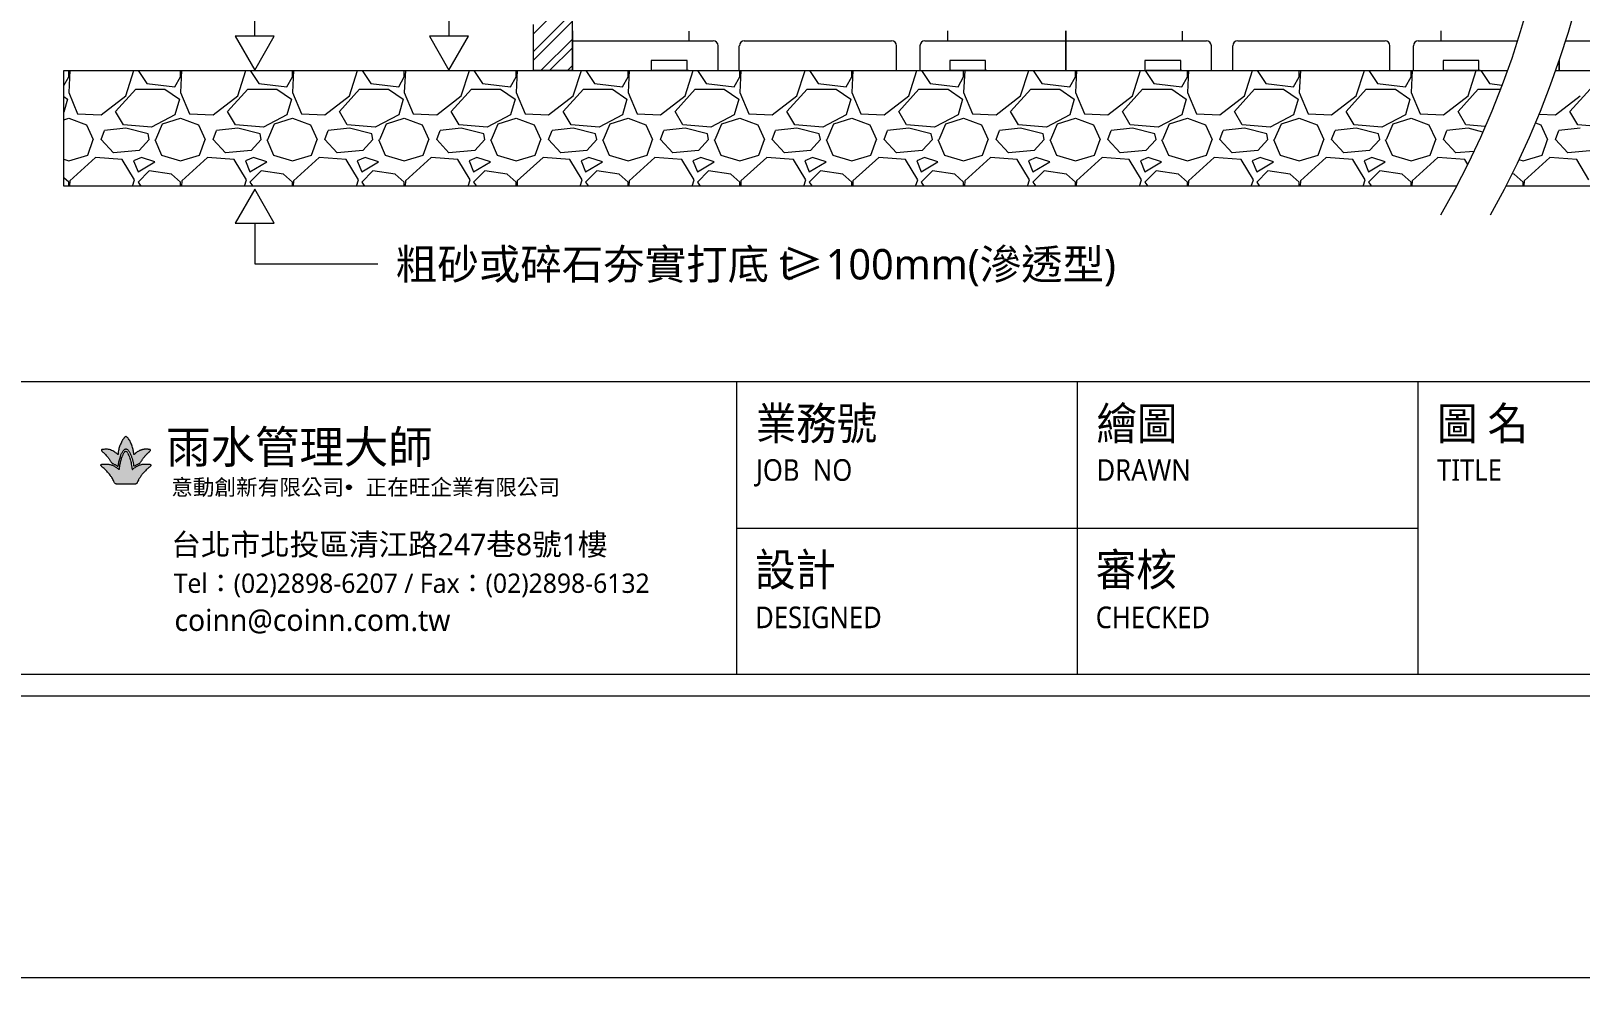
# Model space of a CAD drawing. Header units: millimetres. Extents: x 5208 to 9408, y 10 to 2980.
# Drawn here: x 6311 to 7330, y 10 to 633 of the extents above; entities that cross this region are included whole.
import ezdxf
from ezdxf.enums import TextEntityAlignment as Align

# ---------------------------------------------------------------- set-up
doc = ezdxf.new("R2010")
doc.units = ezdxf.units.MM
doc.styles.add('MtXpl_', font='SimSun.ttf')
doc.styles.add('圖框文字', font='Microsoft JhengHei.ttf')
doc.styles.add('微軟正黑體-20', font='Microsoft JhengHei.ttf', dxfattribs={"height": 20})

msp = doc.modelspace()

# ---------------------------------------------------------------- hatches: boundary and pattern name
at = {"lineweight": 5, "true_color": 0xf8d731}
h = msp.add_hatch(color=40, dxfattribs=at)
h.dxf.hatch_style = 1
edge = h.paths.add_edge_path()
edge.add_spline(control_points=[(6378.3, 346.4), (6379.2, 347.1), (6380.2, 347.6), (6381, 348), (6382, 348.4), (6382.4, 348.5), (6382.4, 348.6), (6382.5, 348.7), (6383.2, 349.9), (6383.6, 350.3), (6383.9, 350.9), (6384.4, 351.5), (6384.8, 352.1), (6385.3, 352.7), (6385.7, 353.2), (6386.1, 353.7), (6386.9, 354.6), (6387.2, 354.9), (6387.5, 355.2), (6388, 355.6), (6388.5, 356), (6388.7, 356.2), (6389, 356.5), (6389.2, 356.8), (6389.3, 357), (6389.3, 357.1), (6389.3, 357.3), (6389.2, 357.4), (6388.9, 357.6), (6388.6, 357.6), (6388.1, 357.7), (6387.6, 357.8), (6387.2, 357.8), (6386.6, 357.8), (6385.9, 357.8), (6385.2, 357.8), (6384.5, 357.6), (6384.1, 357.6), (6383.4, 357.3), (6382.8, 357.1), (6382.2, 356.9), (6381.6, 356.5), (6381, 356.2), (6380.3, 355.8), (6379.9, 355.5), (6379.4, 355.1), (6378.9, 354.6), (6378.5, 354.3), (6378.4, 354.2), (6378.4, 354.2), (6378.4, 354.4), (6378.3, 355.3), (6378.2, 356.1), (6377.5, 359.3), (6377.1, 360.3), (6376.5, 361.8), (6375.9, 362.9), (6375.4, 363.9), (6374.5, 365.2), (6373.8, 365.8), (6373.4, 366.2), (6373.1, 366.3), (6372.9, 366.2), (6372.7, 366), (6372.4, 365.8), (6372.3, 365.6), (6371.9, 365.2), (6371.7, 364.9), (6371.4, 364.4), (6371, 363.9), (6370.7, 363.4), (6370.3, 362.6), (6369.6, 361.1), (6368.9, 359.4), (6368.6, 358.4), (6368.2, 356.8), (6368, 355.4), (6368, 354.5), (6368, 354.2), (6367.9, 354.2), (6366.9, 355.1), (6365.8, 355.9), (6364.5, 356.7), (6363, 357.3), (6361.6, 357.7), (6360.3, 357.8), (6358.4, 357.7), (6357.4, 357.6), (6357.1, 357.4), (6357.1, 357.3), (6357.1, 357.1), (6357.1, 356.9), (6357.2, 356.7), (6357.5, 356.3), (6358.1, 355.8), (6358.6, 355.4), (6359.2, 354.9), (6360.3, 353.6), (6361, 352.7), (6361.4, 352.3), (6361.8, 351.7), (6362.3, 351.1), (6362.9, 350.2), (6363.3, 349.5), (6363.9, 348.7), (6363.9, 348.6), (6364.1, 348.5), (6364.9, 348.2), (6365.7, 347.8), (6366.4, 347.5), (6366.8, 347.2), (6367.2, 346.9), (6367.8, 346.5), (6368, 346.4), (6368.1, 346.4), (6368.1, 346.5), (6368.1, 346.7), (6368.3, 348.2), (6368.6, 349.6), (6368.8, 350.6), (6369.4, 352.4), (6369.6, 353.1), (6369.9, 354.1), (6370.3, 355), (6370.6, 355.5), (6371.1, 356.3), (6371.5, 357), (6372, 357.5), (6372.5, 357.8), (6372.8, 357.9), (6373.2, 358), (6373.5, 357.9), (6374, 357.7), (6374.5, 357.3), (6374.9, 356.8), (6375.2, 356.3), (6375.7, 355.4), (6376.2, 354.4), (6376.6, 353.5), (6376.9, 352.6), (6377.2, 351.7), (6377.4, 351), (6377.6, 350.1), (6377.9, 349.2), (6378.1, 348.2), (6378.2, 347.5), (6378.3, 346.8), (6378.3, 346.4), (6378.3, 346.4)], knot_values=[0, 0, 0, 0, 1, 2, 3, 4, 5, 6, 7, 8, 9, 10, 11, 12, 13, 14, 15, 16, 17, 18, 19, 20, 21, 22, 23, 24, 25, 26, 27, 28, 29, 30, 31, 32, 33, 34, 35, 36, 37, 38, 39, 40, 41, 42, 43, 44, 45, 46, 47, 48, 49, 50, 51, 52, 53, 54, 55, 56, 57, 58, 59, 60, 61, 61, 61, 62, 63, 64, 65, 66, 67, 68, 69, 70, 71, 72, 73, 74, 75, 76, 77, 78, 79, 80, 81, 82, 83, 84, 85, 86, 87, 88, 89, 90, 91, 92, 93, 94, 95, 96, 97, 98, 99, 100, 101, 102, 103, 104, 105, 106, 107, 108, 109, 110, 111, 112, 113, 114, 115, 116, 117, 118, 119, 120, 121, 122, 123, 124, 125, 126, 127, 128, 129, 130, 131, 132, 133, 134, 135, 136, 137, 138, 139, 140, 141, 142, 143, 144, 144, 144, 144], degree=3, periodic=0)
edge = h.paths.add_edge_path()
edge.add_spline(control_points=[(6373.2, 334.8), (6376.3, 334.8), (6378.3, 334.8), (6379, 334.8), (6379.4, 334.8), (6379.8, 335), (6380, 335.1), (6380.3, 335.3), (6380.5, 335.6), (6380.8, 336.2), (6381.4, 337.5), (6381.7, 338.1), (6382.2, 338.8), (6382.7, 339.7), (6383.3, 340.5), (6383.9, 341.3), (6384.7, 342.2), (6385.5, 343.1), (6386.6, 344.2), (6387.4, 345), (6388, 345.6), (6388.6, 346), (6389.1, 346.5), (6389.4, 346.8), (6389.5, 347.1), (6389.6, 347.3), (6389.5, 347.5), (6389.4, 347.7), (6389.2, 347.8), (6388.6, 347.9), (6387.9, 347.9), (6386.6, 348.1), (6385.6, 348), (6384.4, 348), (6383.4, 347.8), (6382.2, 347.4), (6381.5, 347.2), (6380.6, 346.7), (6379.7, 346.2), (6378.6, 345.5), (6377.8, 344.8), (6377.4, 344.4), (6377.3, 344.4), (6377.2, 344.8), (6377.1, 345.8), (6376.7, 348.3), (6376.4, 349.7), (6375.9, 351.3), (6375.5, 352.7), (6374.7, 354.5), (6374, 355.8), (6373.9, 356), (6373.6, 356.4), (6373.4, 356.5), (6373.2, 356.6), (6373, 356.6), (6372.8, 356.5), (6372.5, 356.3), (6372.2, 355.8), (6371.9, 355.4), (6371.4, 354.5), (6371.1, 353.8), (6370.7, 353), (6370.3, 351.9), (6370, 350.8), (6369.6, 349.5), (6369.4, 348.2), (6369.1, 347), (6369, 345.9), (6368.9, 345.1), (6368.8, 344.4), (6368.8, 344.4), (6368.7, 344.5), (6368.4, 344.6), (6367.4, 345.4), (6366.5, 346), (6365.7, 346.6), (6364.9, 347), (6363.9, 347.4), (6362.9, 347.7), (6361.9, 347.9), (6361.1, 348), (6360, 348), (6358.5, 348), (6357.7, 347.9), (6357.1, 347.8), (6356.7, 347.6), (6356.7, 347.4), (6356.7, 347.2), (6356.9, 346.8), (6357.3, 346.3), (6358.3, 345.5), (6359.2, 344.7), (6360.2, 343.7), (6361, 342.8), (6361.9, 341.9), (6362.8, 340.7), (6363.9, 339.1), (6364.6, 337.9), (6365.3, 336.6), (6365.7, 335.6), (6365.9, 335.4), (6366.2, 335.1), (6366.6, 334.9), (6367.3, 334.8), (6368.4, 334.8), (6373.2, 334.8)], knot_values=[0, 0, 0, 0, 1, 2, 3, 4, 5, 6, 7, 8, 9, 10, 11, 12, 13, 14, 15, 16, 17, 18, 19, 20, 21, 22, 23, 24, 25, 26, 27, 28, 29, 30, 31, 32, 33, 34, 35, 36, 37, 38, 39, 40, 41, 42, 43, 44, 45, 46, 47, 48, 49, 50, 51, 52, 53, 54, 55, 56, 57, 58, 59, 60, 61, 62, 63, 64, 65, 66, 67, 68, 69, 70, 71, 72, 73, 74, 75, 76, 77, 78, 79, 80, 81, 82, 83, 84, 85, 86, 87, 88, 89, 90, 91, 92, 93, 94, 95, 96, 97, 98, 99, 100, 101, 102, 103, 104, 104, 104, 104], degree=3, periodic=0)
at = {"lineweight": 5}
h = msp.add_hatch(color=256, dxfattribs=at)
h.dxf.hatch_style = 1
h.paths.add_polyline_path([(6521.5, 332.8, 1), (6518.3, 332.8, 1)])

# ---------------------------------------------------------------- linework, layer by layer
for p, q in [((6457.9, 629.4), (6457.9, 1558.1)), ((6586.9, 1233.6), (6585.7, 629.4)), ((6666.9, 606.7), (6666.9, 931.3)), ((6641, 637.1), (6641, 606.7)), ((6666.9, 632.8), (6666.9, 606.7)), ((6666.9, 632.8), (6666.9, 606.7)), ((6743.6, 632.7), (6743.6, 626.3)), ((6913.7, 632.8), (6913.7, 626.3)), ((6991.5, 606.7), (6991.5, 632.8)), ((6991.5, 632.8), (6991.5, 606.7)), ((6991.5, 632.8), (6991.5, 606.7)), ((7068.1, 632.7), (7068.1, 626.3)), ((7238.3, 632.8), (7238.3, 626.3)), ((6470.8, 629.4), (6445, 629.4)), ((6445, 629.4), (6457.9, 607.1)), ((6457.9, 607.1), (6470.8, 629.4)), ((6598.6, 629.4), (6572.8, 629.4)), ((6572.8, 629.4), (6585.7, 607.1)), ((6585.7, 607.1), (6598.6, 629.4)), ((6666.9, 626.3), (6759.5, 626.3)), ((6762.7, 606.7), (6762.7, 623.1)), ((6776.7, 606.7), (6776.7, 623.1)), ((6780, 626.3), (6876.9, 626.3)), ((6880.1, 606.7), (6880.1, 623.1)), ((6895.6, 606.7), (6895.6, 623.1)), ((6898.8, 626.3), (6991.5, 626.3)), ((6991.5, 626.3), (7084, 626.3)), ((7087.3, 606.7), (7087.3, 623.1)), ((7101.3, 606.7), (7101.3, 623.1)), ((7104.6, 626.3), (7201.5, 626.3)), ((7204.7, 606.7), (7204.7, 623.1)), ((7220.2, 606.7), (7220.2, 623.1)), ((7223.4, 626.3), (7288.7, 626.3)), ((7320.2, 626.3), (7408.6, 626.3)), ((6742.5, 613.3), (6718.8, 613.3)), ((6718.8, 613.3), (6718.8, 606.7)), ((6742.5, 606.7), (6742.5, 613.3)), ((6938.7, 613.3), (6915.1, 613.3)), ((6915.1, 613.3), (6915.1, 606.7)), ((6938.7, 606.7), (6938.7, 613.3)), ((7067.1, 613.3), (7043.4, 613.3)), ((7043.4, 613.3), (7043.4, 606.7)), ((7067.1, 606.7), (7067.1, 613.3)), ((7263.3, 613.3), (7239.7, 613.3)), ((7239.7, 613.3), (7239.7, 606.7)), ((7263.3, 606.7), (7263.3, 613.3)), ((7316.1, 606.7), (7316.1, 613.6)), ((7316.1, 613.6), (7316.1, 606.7)), ((7316.1, 613.6), (7316.1, 606.7)), ((6332.3, 530.7), (6332.3, 606.7)), ((6332.3, 606.7), (7282.1, 606.7)), ((6641, 606.7), (6666.9, 606.7)), ((6666.9, 606.7), (6641, 606.7)), ((6666.9, 606.7), (6991.5, 606.7)), ((6718.8, 606.7), (6742.5, 606.7)), ((6743.3, 606.7), (6719.7, 606.7)), ((6915.1, 606.7), (6938.7, 606.7)), ((6939.6, 606.7), (6915.9, 606.7)), ((6991.5, 606.7), (7282.1, 606.7)), ((7043.4, 606.7), (7067.1, 606.7)), ((7067.9, 606.7), (7044.3, 606.7)), ((7239.7, 606.7), (7263.3, 606.7)), ((7264.1, 606.7), (7240.5, 606.7)), ((7313.7, 606.7), (7316.1, 606.7)), ((7313.7, 606.7), (7449.1, 606.7)), ((7316.1, 606.7), (7449.1, 606.7)), ((7248.6, 530.7), (6332.3, 530.7)), ((8482.3, 530.7), (7280.9, 530.7)), ((6457.9, 528.7), (6445, 506.4)), ((6470.8, 506.4), (6457.9, 528.7)), ((6445, 506.4), (6470.8, 506.4)), ((6457.9, 506.4), (6457.9, 479.6)), ((6457.9, 479.6), (6538.9, 479.6)), ((9220.6, 402.1, 163.2), (5394.7, 402.1, 163.2)), ((9220.6, 402.1, 163.2), (5394.7, 402.1, 163.2)), ((6774.9, 402.1, 163.2), (6774.9, 209.8, 163.2)), ((6999, 402.1, 163.2), (6999, 209.8, 163.2)), ((7223.1, 402.1, 163.2), (7223.1, 209.8, 163.2)), ((6774.9, 305.9, 163.2), (7223.1, 305.9, 163.2)), ((5394.7, 209.8, 163.2), (9220.6, 209.8, 163.2)), ((9407.7, 10.1, 163.2), (5207.7, 10.1, 163.2))]:
    msp.add_line(p, q, dxfattribs=at)
at = {"linetype": 'Continuous', "lineweight": 5}
for p, q in [((6641, 630.7), (6666.9, 656.6)), ((6641, 619.1), (6666.9, 645)), ((6641, 613.3), (6666.9, 639.2)), ((6646.1, 606.7), (6666.9, 627.5)), ((6651.9, 606.7), (6666.9, 621.7)), ((6332.3, 596.9), (6335.5, 602.6)), ((6336.2, 606.7), (6335.5, 592.3)), ((6335.5, 602.6), (6335.5, 606.7)), ((6373.1, 590.1), (6378.4, 606.7)), ((6381.3, 606.7), (6387, 598.2)), ((6405.4, 596), (6409.1, 602.6)), ((6409.8, 606.7), (6409.1, 592.3)), ((6409.1, 602.6), (6409.1, 606.7)), ((6446.7, 590.1), (6452, 606.7)), ((6454.9, 606.7), (6460.6, 598.2)), ((6479, 596), (6482.7, 602.6)), ((6483.4, 606.7), (6482.7, 592.3)), ((6482.7, 602.6), (6482.7, 606.7)), ((6520.2, 590.1), (6525.6, 606.7)), ((6528.5, 606.7), (6534.2, 598.2)), ((6552.6, 596), (6556.3, 602.6)), ((6557, 606.7), (6556.3, 592.3)), ((6556.3, 602.6), (6556.3, 606.7)), ((6593.8, 590.1), (6599.2, 606.7)), ((6602.1, 606.7), (6607.8, 598.2)), ((6626.2, 596), (6629.9, 602.6)), ((6630.6, 606.7), (6629.9, 592.3)), ((6629.9, 602.6), (6629.9, 606.7)), ((6663.6, 606.7), (6666.9, 610.1)), ((6667.4, 590.1), (6672.8, 606.7)), ((6675.7, 606.7), (6681.4, 598.2)), ((6699.8, 596), (6703.5, 602.6)), ((6704.2, 606.7), (6703.5, 592.3)), ((6703.5, 602.6), (6703.5, 606.7)), ((6741, 590.1), (6746.4, 606.7)), ((6749.3, 606.7), (6755, 598.2)), ((6773.4, 596), (6777.1, 602.6)), ((6777.8, 606.7), (6777.1, 592.3)), ((6777.1, 602.6), (6777.1, 606.7)), ((6814.6, 590.1), (6820, 606.7)), ((6822.9, 606.7), (6828.6, 598.2)), ((6847, 596), (6850.7, 602.6)), ((6851.4, 606.7), (6850.7, 592.3)), ((6850.7, 602.6), (6850.7, 606.7)), ((6888.2, 590.1), (6893.5, 606.7)), ((6896.5, 606.7), (6902.2, 598.2)), ((6920.6, 596), (6924.3, 602.6)), ((6925, 606.7), (6924.3, 592.3)), ((6924.3, 602.6), (6924.3, 606.7)), ((6961.8, 590.1), (6967.1, 606.7)), ((6970.1, 606.7), (6975.8, 598.2)), ((6994.2, 596), (6997.9, 602.6)), ((6998.6, 606.7), (6997.9, 592.3)), ((6997.9, 602.6), (6997.9, 606.7)), ((7035.4, 590.1), (7040.7, 606.7)), ((7043.7, 606.7), (7049.4, 598.2)), ((7067.8, 596), (7071.5, 602.6)), ((7072.2, 606.7), (7071.5, 592.3)), ((7071.5, 602.6), (7071.5, 606.7)), ((7109, 590.1), (7114.3, 606.7)), ((7117.3, 606.7), (7123, 598.2)), ((7141.4, 596), (7145.1, 602.6)), ((7145.8, 606.7), (7145.1, 592.3)), ((7145.1, 602.6), (7145.1, 606.7)), ((7182.6, 590.1), (7187.9, 606.7)), ((7190.9, 606.7), (7196.6, 598.2)), ((7215, 596), (7218.7, 602.6)), ((7219.4, 606.7), (7218.7, 592.3)), ((7218.7, 602.6), (7218.7, 606.7)), ((7256.2, 590.1), (7261.5, 606.7)), ((7264.5, 606.7), (7270.2, 598.2)), ((6335.5, 592.3), (6341.4, 578.3)), ((6366.4, 579.8), (6379.7, 594.5)), ((6379.7, 594.5), (6398.8, 594.5)), ((6387, 598.2), (6405.4, 596)), ((6398.8, 594.5), (6408.4, 587.9)), ((6409.1, 592.3), (6415, 578.3)), ((6440, 579.8), (6453.3, 594.5)), ((6453.3, 594.5), (6472.4, 594.5)), ((6460.6, 598.2), (6479, 596)), ((6472.4, 594.5), (6482, 587.9)), ((6482.7, 592.3), (6488.6, 578.3)), ((6513.6, 579.8), (6526.9, 594.5)), ((6526.9, 594.5), (6546, 594.5)), ((6534.2, 598.2), (6552.6, 596)), ((6546, 594.5), (6555.6, 587.9)), ((6556.3, 592.3), (6562.2, 578.3)), ((6587.2, 579.8), (6600.5, 594.5)), ((6600.5, 594.5), (6619.6, 594.5)), ((6607.8, 598.2), (6626.2, 596)), ((6619.6, 594.5), (6629.2, 587.9)), ((6629.9, 592.3), (6635.8, 578.3)), ((6660.8, 579.8), (6674.1, 594.5)), ((6674.1, 594.5), (6693.2, 594.5)), ((6681.4, 598.2), (6699.8, 596)), ((6693.2, 594.5), (6702.8, 587.9)), ((6703.5, 592.3), (6709.4, 578.3)), ((6734.4, 579.8), (6747.7, 594.5)), ((6747.7, 594.5), (6766.8, 594.5)), ((6755, 598.2), (6773.4, 596)), ((6766.8, 594.5), (6776.4, 587.9)), ((6777.1, 592.3), (6783, 578.3)), ((6808, 579.8), (6821.3, 594.5)), ((6821.3, 594.5), (6840.4, 594.5)), ((6828.6, 598.2), (6847, 596)), ((6840.4, 594.5), (6850, 587.9)), ((6850.7, 592.3), (6856.6, 578.3)), ((6881.6, 579.8), (6894.8, 594.5)), ((6894.8, 594.5), (6914, 594.5)), ((6902.2, 598.2), (6920.6, 596)), ((6914, 594.5), (6923.5, 587.9)), ((6924.3, 592.3), (6930.2, 578.3)), ((6955.2, 579.8), (6968.4, 594.5)), ((6968.4, 594.5), (6987.6, 594.5)), ((6975.8, 598.2), (6994.2, 596)), ((6987.6, 594.5), (6997.1, 587.9)), ((6997.9, 592.3), (7003.8, 578.3)), ((7028.8, 579.8), (7042, 594.5)), ((7042, 594.5), (7061.2, 594.5)), ((7049.4, 598.2), (7067.8, 596)), ((7061.2, 594.5), (7070.7, 587.9)), ((7071.5, 592.3), (7077.4, 578.3)), ((7102.4, 579.8), (7115.6, 594.5)), ((7115.6, 594.5), (7134.8, 594.5)), ((7123, 598.2), (7141.4, 596)), ((7134.8, 594.5), (7144.3, 587.9)), ((7145.1, 592.3), (7151, 578.3)), ((7176, 579.8), (7189.2, 594.5)), ((7189.2, 594.5), (7208.4, 594.5)), ((7196.6, 598.2), (7215, 596)), ((7208.4, 594.5), (7217.9, 587.9)), ((7218.7, 592.3), (7224.6, 578.3)), ((7249.6, 579.8), (7262.8, 594.5)), ((7262.8, 594.5), (7277.5, 594.5)), ((7270.2, 598.2), (7278.5, 597.2)), ((7323.2, 579.8), (7336.4, 594.5)), ((6332.3, 589.6), (6334.8, 587.9)), ((6334.8, 587.9), (6332.3, 579.3)), ((6356.9, 577.6), (6373.1, 590.1)), ((6408.4, 587.9), (6405.4, 577.6)), ((6430.5, 577.6), (6446.7, 590.1)), ((6482, 587.9), (6479, 577.6)), ((6504.1, 577.6), (6520.2, 590.1)), ((6555.6, 587.9), (6552.6, 577.6)), ((6577.7, 577.6), (6593.8, 590.1)), ((6629.2, 587.9), (6626.2, 577.6)), ((6651.2, 577.6), (6667.4, 590.1)), ((6702.8, 587.9), (6699.8, 577.6)), ((6724.8, 577.6), (6741, 590.1)), ((6776.4, 587.9), (6773.4, 577.6)), ((6798.4, 577.6), (6814.6, 590.1)), ((6850, 587.9), (6847, 577.6)), ((6872, 577.6), (6888.2, 590.1)), ((6923.5, 587.9), (6920.6, 577.6)), ((6945.6, 577.6), (6961.8, 590.1)), ((6997.1, 587.9), (6994.2, 577.6)), ((7019.2, 577.6), (7035.4, 590.1)), ((7070.7, 587.9), (7067.8, 577.6)), ((7092.8, 577.6), (7109, 590.1)), ((7144.3, 587.9), (7141.4, 577.6)), ((7166.4, 577.6), (7182.6, 590.1)), ((7217.9, 587.9), (7215, 577.6)), ((7240, 577.6), (7256.2, 590.1)), ((7313.6, 577.6), (7329.8, 590.1)), ((6332.3, 574.4), (6335.5, 575.4)), ((6335.5, 575.4), (6347.3, 571)), ((6341.4, 578.3), (6356.9, 577.6)), ((6347.3, 571), (6351.7, 561.4)), ((6371.6, 571), (6366.4, 579.8)), ((6390, 569.5), (6371.6, 571)), ((6405.4, 577.6), (6390, 569.5)), ((6392.9, 561.4), (6397.3, 571.7)), ((6397.3, 571.7), (6409.1, 575.4)), ((6409.1, 575.4), (6420.9, 571)), ((6415, 578.3), (6430.5, 577.6)), ((6420.9, 571), (6425.3, 561.4)), ((6445.2, 571), (6440, 579.8)), ((6463.6, 569.5), (6445.2, 571)), ((6479, 577.6), (6463.6, 569.5)), ((6466.5, 561.4), (6470.9, 571.7)), ((6470.9, 571.7), (6482.7, 575.4)), ((6482.7, 575.4), (6494.5, 571)), ((6488.6, 578.3), (6504.1, 577.6)), ((6494.5, 571), (6498.9, 561.4)), ((6518.8, 571), (6513.6, 579.8)), ((6537.2, 569.5), (6518.8, 571)), ((6552.6, 577.6), (6537.2, 569.5)), ((6540.1, 561.4), (6544.5, 571.7)), ((6544.5, 571.7), (6556.3, 575.4)), ((6556.3, 575.4), (6568.1, 571)), ((6562.2, 578.3), (6577.7, 577.6)), ((6568.1, 571), (6572.5, 561.4)), ((6592.4, 571), (6587.2, 579.8)), ((6610.8, 569.5), (6592.4, 571)), ((6626.2, 577.6), (6610.8, 569.5)), ((6613.7, 561.4), (6618.1, 571.7)), ((6618.1, 571.7), (6629.9, 575.4)), ((6629.9, 575.4), (6641.7, 571)), ((6635.8, 578.3), (6651.2, 577.6)), ((6641.7, 571), (6646.1, 561.4)), ((6666, 571), (6660.8, 579.8)), ((6684.4, 569.5), (6666, 571)), ((6699.8, 577.6), (6684.4, 569.5)), ((6687.3, 561.4), (6691.7, 571.7)), ((6691.7, 571.7), (6703.5, 575.4)), ((6703.5, 575.4), (6715.3, 571)), ((6709.4, 578.3), (6724.8, 577.6)), ((6715.3, 571), (6719.7, 561.4)), ((6739.6, 571), (6734.4, 579.8)), ((6758, 569.5), (6739.6, 571)), ((6773.4, 577.6), (6758, 569.5)), ((6760.9, 561.4), (6765.3, 571.7)), ((6765.3, 571.7), (6777.1, 575.4)), ((6777.1, 575.4), (6788.9, 571)), ((6783, 578.3), (6798.4, 577.6)), ((6788.9, 571), (6793.3, 561.4)), ((6813.2, 571), (6808, 579.8)), ((6831.6, 569.5), (6813.2, 571)), ((6847, 577.6), (6831.6, 569.5)), ((6834.5, 561.4), (6838.9, 571.7)), ((6838.9, 571.7), (6850.7, 575.4)), ((6850.7, 575.4), (6862.5, 571)), ((6856.6, 578.3), (6872, 577.6)), ((6862.5, 571), (6866.9, 561.4)), ((6886.8, 571), (6881.6, 579.8)), ((6905.2, 569.5), (6886.8, 571)), ((6920.6, 577.6), (6905.2, 569.5)), ((6908.1, 561.4), (6912.5, 571.7)), ((6912.5, 571.7), (6924.3, 575.4)), ((6924.3, 575.4), (6936.1, 571)), ((6930.2, 578.3), (6945.6, 577.6)), ((6936.1, 571), (6940.5, 561.4)), ((6960.3, 571), (6955.2, 579.8)), ((6978.7, 569.5), (6960.3, 571)), ((6994.2, 577.6), (6978.7, 569.5)), ((6981.7, 561.4), (6986.1, 571.7)), ((6986.1, 571.7), (6997.9, 575.4)), ((6997.9, 575.4), (7009.7, 571)), ((7003.8, 578.3), (7019.2, 577.6)), ((7009.7, 571), (7014.1, 561.4)), ((7033.9, 571), (7028.8, 579.8)), ((7052.3, 569.5), (7033.9, 571)), ((7067.8, 577.6), (7052.3, 569.5)), ((7055.3, 561.4), (7059.7, 571.7)), ((7059.7, 571.7), (7071.5, 575.4)), ((7071.5, 575.4), (7083.3, 571)), ((7077.4, 578.3), (7092.8, 577.6)), ((7083.3, 571), (7087.7, 561.4)), ((7107.5, 571), (7102.4, 579.8)), ((7125.9, 569.5), (7107.5, 571)), ((7141.4, 577.6), (7125.9, 569.5)), ((7128.9, 561.4), (7133.3, 571.7)), ((7133.3, 571.7), (7145.1, 575.4)), ((7145.1, 575.4), (7156.8, 571)), ((7151, 578.3), (7166.4, 577.6)), ((7156.8, 571), (7161.3, 561.4)), ((7181.1, 571), (7176, 579.8)), ((7199.5, 569.5), (7181.1, 571)), ((7215, 577.6), (7199.5, 569.5)), ((7202.5, 561.4), (7206.9, 571.7)), ((7206.9, 571.7), (7218.7, 575.4)), ((7218.7, 575.4), (7230.4, 571)), ((7224.6, 578.3), (7240, 577.6)), ((7230.4, 571), (7234.9, 561.4)), ((7254.7, 571), (7249.6, 579.8)), ((7267.5, 570), (7254.7, 571)), ((7300.5, 572.3), (7304, 571)), ((7302.9, 578.1), (7313.6, 577.6)), ((7304, 571), (7308.5, 561.4)), ((7328.3, 571), (7323.2, 579.8)), ((7346.7, 569.5), (7328.3, 571)), ((6348, 551.1), (6351.7, 561.4)), ((6356.9, 561.4), (6359.1, 567.3)), ((6365, 552.6), (6356.9, 561.4)), ((6373.1, 568.8), (6359.1, 567.3)), ((6387.8, 565.1), (6373.1, 568.8)), ((6388.5, 561.4), (6381.9, 554.1)), ((6388.5, 561.4), (6387.8, 565.1)), ((6392.2, 561.4), (6396.6, 551.1)), ((6421.6, 551.1), (6425.3, 561.4)), ((6430.5, 561.4), (6432.7, 567.3)), ((6438.6, 552.6), (6430.5, 561.4)), ((6446.7, 568.8), (6432.7, 567.3)), ((6461.4, 565.1), (6446.7, 568.8)), ((6462.1, 561.4), (6455.5, 554.1)), ((6462.1, 561.4), (6461.4, 565.1)), ((6465.8, 561.4), (6470.2, 551.1)), ((6495.2, 551.1), (6498.9, 561.4)), ((6504.1, 561.4), (6506.3, 567.3)), ((6512.2, 552.6), (6504.1, 561.4)), ((6520.2, 568.8), (6506.3, 567.3)), ((6535, 565.1), (6520.2, 568.8)), ((6535.7, 561.4), (6529.1, 554.1)), ((6535.7, 561.4), (6535, 565.1)), ((6539.4, 561.4), (6543.8, 551.1)), ((6568.8, 551.1), (6572.5, 561.4)), ((6577.7, 561.4), (6579.9, 567.3)), ((6585.7, 552.6), (6577.7, 561.4)), ((6593.8, 568.8), (6579.9, 567.3)), ((6608.6, 565.1), (6593.8, 568.8)), ((6609.3, 561.4), (6602.7, 554.1)), ((6609.3, 561.4), (6608.6, 565.1)), ((6613, 561.4), (6617.4, 551.1)), ((6642.4, 551.1), (6646.1, 561.4)), ((6651.2, 561.4), (6653.5, 567.3)), ((6659.3, 552.6), (6651.2, 561.4)), ((6667.4, 568.8), (6653.5, 567.3)), ((6682.2, 565.1), (6667.4, 568.8)), ((6682.9, 561.4), (6676.3, 554.1)), ((6682.9, 561.4), (6682.2, 565.1)), ((6686.6, 561.4), (6691, 551.1)), ((6716, 551.1), (6719.7, 561.4)), ((6724.8, 561.4), (6727, 567.3)), ((6732.9, 552.6), (6724.8, 561.4)), ((6741, 568.8), (6727, 567.3)), ((6755.8, 565.1), (6741, 568.8)), ((6756.5, 561.4), (6749.9, 554.1)), ((6756.5, 561.4), (6755.8, 565.1)), ((6760.2, 561.4), (6764.6, 551.1)), ((6789.6, 551.1), (6793.3, 561.4)), ((6798.4, 561.4), (6800.6, 567.3)), ((6806.5, 552.6), (6798.4, 561.4)), ((6814.6, 568.8), (6800.6, 567.3)), ((6829.3, 565.1), (6814.6, 568.8)), ((6830.1, 561.4), (6823.5, 554.1)), ((6830.1, 561.4), (6829.3, 565.1)), ((6833.8, 561.4), (6838.2, 551.1)), ((6863.2, 551.1), (6866.9, 561.4)), ((6872, 561.4), (6874.2, 567.3)), ((6880.1, 552.6), (6872, 561.4)), ((6888.2, 568.8), (6874.2, 567.3)), ((6902.9, 565.1), (6888.2, 568.8)), ((6903.7, 561.4), (6897.1, 554.1)), ((6903.7, 561.4), (6902.9, 565.1)), ((6907.4, 561.4), (6911.8, 551.1)), ((6936.8, 551.1), (6940.5, 561.4)), ((6945.6, 561.4), (6947.8, 567.3)), ((6953.7, 552.6), (6945.6, 561.4)), ((6961.8, 568.8), (6947.8, 567.3)), ((6976.5, 565.1), (6961.8, 568.8)), ((6977.3, 561.4), (6970.6, 554.1)), ((6977.3, 561.4), (6976.5, 565.1)), ((6981, 561.4), (6985.4, 551.1)), ((7010.4, 551.1), (7014.1, 561.4)), ((7019.2, 561.4), (7021.4, 567.3)), ((7027.3, 552.6), (7019.2, 561.4)), ((7035.4, 568.8), (7021.4, 567.3)), ((7050.1, 565.1), (7035.4, 568.8)), ((7050.9, 561.4), (7044.2, 554.1)), ((7050.9, 561.4), (7050.1, 565.1)), ((7054.5, 561.4), (7059, 551.1)), ((7084, 551.1), (7087.7, 561.4)), ((7092.8, 561.4), (7095, 567.3)), ((7100.9, 552.6), (7092.8, 561.4)), ((7109, 568.8), (7095, 567.3)), ((7123.7, 565.1), (7109, 568.8)), ((7124.5, 561.4), (7117.8, 554.1)), ((7124.5, 561.4), (7123.7, 565.1)), ((7128.1, 561.4), (7132.6, 551.1)), ((7157.6, 551.1), (7161.3, 561.4)), ((7166.4, 561.4), (7168.6, 567.3)), ((7174.5, 552.6), (7166.4, 561.4)), ((7182.6, 568.8), (7168.6, 567.3)), ((7197.3, 565.1), (7182.6, 568.8)), ((7198.1, 561.4), (7191.4, 554.1)), ((7198.1, 561.4), (7197.3, 565.1)), ((7201.7, 561.4), (7206.2, 551.1)), ((7231.2, 551.1), (7234.9, 561.4)), ((7240, 561.4), (7242.2, 567.3)), ((7248.1, 552.6), (7240, 561.4)), ((7256.2, 568.8), (7242.2, 567.3)), ((7265.9, 566.3), (7256.2, 568.8)), ((7304.8, 551.1), (7308.5, 561.4)), ((7313.6, 561.4), (7315.8, 567.3)), ((7321.7, 552.6), (7313.6, 561.4)), ((7329.8, 568.8), (7315.8, 567.3)), ((6335.5, 547.4), (6348, 551.1)), ((6381.9, 554.1), (6365, 552.6)), ((6396.6, 551.1), (6409.1, 547.4)), ((6409.1, 547.4), (6421.6, 551.1)), ((6455.5, 554.1), (6438.6, 552.6)), ((6470.2, 551.1), (6482.7, 547.4)), ((6482.7, 547.4), (6495.2, 551.1)), ((6529.1, 554.1), (6512.2, 552.6)), ((6543.8, 551.1), (6556.3, 547.4)), ((6556.3, 547.4), (6568.8, 551.1)), ((6602.7, 554.1), (6585.7, 552.6)), ((6617.4, 551.1), (6629.9, 547.4)), ((6629.9, 547.4), (6642.4, 551.1)), ((6676.3, 554.1), (6659.3, 552.6)), ((6691, 551.1), (6703.5, 547.4)), ((6703.5, 547.4), (6716, 551.1)), ((6749.9, 554.1), (6732.9, 552.6)), ((6764.6, 551.1), (6777.1, 547.4)), ((6777.1, 547.4), (6789.6, 551.1)), ((6823.5, 554.1), (6806.5, 552.6)), ((6838.2, 551.1), (6850.7, 547.4)), ((6850.7, 547.4), (6863.2, 551.1)), ((6897.1, 554.1), (6880.1, 552.6)), ((6911.8, 551.1), (6924.3, 547.4)), ((6924.3, 547.4), (6936.8, 551.1)), ((6970.6, 554.1), (6953.7, 552.6)), ((6985.4, 551.1), (6997.9, 547.4)), ((6997.9, 547.4), (7010.4, 551.1)), ((7044.2, 554.1), (7027.3, 552.6)), ((7059, 551.1), (7071.5, 547.4)), ((7071.5, 547.4), (7084, 551.1)), ((7117.8, 554.1), (7100.9, 552.6)), ((7132.6, 551.1), (7145.1, 547.4)), ((7145.1, 547.4), (7157.6, 551.1)), ((7191.4, 554.1), (7174.5, 552.6)), ((7206.2, 551.1), (7218.7, 547.4)), ((7218.7, 547.4), (7231.2, 551.1)), ((7260.1, 553.6), (7248.1, 552.6)), ((7292.3, 547.4), (7304.8, 551.1)), ((7338.6, 554.1), (7321.7, 552.6)), ((6332.3, 548.4), (6335.5, 547.4)), ((6353.2, 549.6), (6336.3, 534.2)), ((6370.8, 548.2), (6353.2, 549.6)), ((6378.9, 534.9), (6370.8, 548.2)), ((6383.4, 549.6), (6378.2, 547.4)), ((6378.2, 547.4), (6381.2, 540.1)), ((6381.2, 540.1), (6392.2, 546.7)), ((6388.5, 540.8), (6381.2, 533.4)), ((6392.2, 546.7), (6383.4, 549.6)), ((6403.2, 538.6), (6388.5, 540.8)), ((6426.8, 549.6), (6409.9, 534.2)), ((6444.4, 548.2), (6426.8, 549.6)), ((6452.5, 534.9), (6444.4, 548.2)), ((6457, 549.6), (6451.8, 547.4)), ((6451.8, 547.4), (6454.7, 540.1)), ((6454.7, 540.1), (6465.8, 546.7)), ((6462.1, 540.8), (6454.7, 533.4)), ((6465.8, 546.7), (6457, 549.6)), ((6476.8, 538.6), (6462.1, 540.8)), ((6500.4, 549.6), (6483.5, 534.2)), ((6518, 548.2), (6500.4, 549.6)), ((6526.1, 534.9), (6518, 548.2)), ((6530.6, 549.6), (6525.4, 547.4)), ((6525.4, 547.4), (6528.3, 540.1)), ((6528.3, 540.1), (6539.4, 546.7)), ((6535.7, 540.8), (6528.3, 533.4)), ((6539.4, 546.7), (6530.6, 549.6)), ((6550.4, 538.6), (6535.7, 540.8)), ((6574, 549.6), (6557, 534.2)), ((6591.6, 548.2), (6574, 549.6)), ((6599.7, 534.9), (6591.6, 548.2)), ((6604.1, 549.6), (6599, 547.4)), ((6599, 547.4), (6601.9, 540.1)), ((6601.9, 540.1), (6613, 546.7)), ((6609.3, 540.8), (6601.9, 533.4)), ((6613, 546.7), (6604.1, 549.6)), ((6624, 538.6), (6609.3, 540.8)), ((6647.6, 549.6), (6630.6, 534.2)), ((6665.2, 548.2), (6647.6, 549.6)), ((6673.3, 534.9), (6665.2, 548.2)), ((6677.7, 549.6), (6672.6, 547.4)), ((6672.6, 547.4), (6675.5, 540.1)), ((6675.5, 540.1), (6686.6, 546.7)), ((6682.9, 540.8), (6675.5, 533.4)), ((6686.6, 546.7), (6677.7, 549.6)), ((6697.6, 538.6), (6682.9, 540.8)), ((6721.2, 549.6), (6704.2, 534.2)), ((6738.8, 548.2), (6721.2, 549.6)), ((6746.9, 534.9), (6738.8, 548.2)), ((6751.3, 549.6), (6746.2, 547.4)), ((6746.2, 547.4), (6749.1, 540.1)), ((6749.1, 540.1), (6760.2, 546.7)), ((6756.5, 540.8), (6749.1, 533.4)), ((6760.2, 546.7), (6751.3, 549.6)), ((6771.2, 538.6), (6756.5, 540.8)), ((6794.8, 549.6), (6777.8, 534.2)), ((6812.4, 548.2), (6794.8, 549.6)), ((6820.5, 534.9), (6812.4, 548.2)), ((6824.9, 549.6), (6819.8, 547.4)), ((6819.8, 547.4), (6822.7, 540.1)), ((6822.7, 540.1), (6833.8, 546.7)), ((6830.1, 540.8), (6822.7, 533.4)), ((6833.8, 546.7), (6824.9, 549.6)), ((6844.8, 538.6), (6830.1, 540.8)), ((6868.4, 549.6), (6851.4, 534.2)), ((6886, 548.2), (6868.4, 549.6)), ((6894.1, 534.9), (6886, 548.2)), ((6898.5, 549.6), (6893.4, 547.4)), ((6893.4, 547.4), (6896.3, 540.1)), ((6896.3, 540.1), (6907.4, 546.7)), ((6903.7, 540.8), (6896.3, 533.4)), ((6907.4, 546.7), (6898.5, 549.6)), ((6918.4, 538.6), (6903.7, 540.8)), ((6941.9, 549.6), (6925, 534.2)), ((6959.6, 548.2), (6941.9, 549.6)), ((6967.7, 534.9), (6959.6, 548.2)), ((6972.1, 549.6), (6967, 547.4)), ((6967, 547.4), (6969.9, 540.1)), ((6969.9, 540.1), (6981, 546.7)), ((6977.3, 540.8), (6969.9, 533.4)), ((6981, 546.7), (6972.1, 549.6)), ((6992, 538.6), (6977.3, 540.8)), ((7015.5, 549.6), (6998.6, 534.2)), ((7033.2, 548.2), (7015.5, 549.6)), ((7041.3, 534.9), (7033.2, 548.2)), ((7045.7, 549.6), (7040.6, 547.4)), ((7040.6, 547.4), (7043.5, 540.1)), ((7043.5, 540.1), (7054.5, 546.7)), ((7050.9, 540.8), (7043.5, 533.4)), ((7054.5, 546.7), (7045.7, 549.6)), ((7065.6, 538.6), (7050.9, 540.8)), ((7089.1, 549.6), (7072.2, 534.2)), ((7106.8, 548.2), (7089.1, 549.6)), ((7114.9, 534.9), (7106.8, 548.2)), ((7119.3, 549.6), (7114.2, 547.4)), ((7114.2, 547.4), (7117.1, 540.1)), ((7117.1, 540.1), (7128.1, 546.7)), ((7124.5, 540.8), (7117.1, 533.4)), ((7128.1, 546.7), (7119.3, 549.6)), ((7139.2, 538.6), (7124.5, 540.8)), ((7162.7, 549.6), (7145.8, 534.2)), ((7180.4, 548.2), (7162.7, 549.6)), ((7188.5, 534.9), (7180.4, 548.2)), ((7192.9, 549.6), (7187.8, 547.4)), ((7187.8, 547.4), (7190.7, 540.1)), ((7190.7, 540.1), (7201.7, 546.7)), ((7198.1, 540.8), (7190.7, 533.4)), ((7201.7, 546.7), (7192.9, 549.6)), ((7212.8, 538.6), (7198.1, 540.8)), ((7236.3, 549.6), (7219.4, 534.2)), ((7254, 548.2), (7236.3, 549.6)), ((7255.9, 545), (7254, 548.2)), ((7289.6, 548.2), (7292.3, 547.4)), ((7309.9, 549.6), (7293, 534.2)), ((7327.6, 548.2), (7309.9, 549.6)), ((7335.7, 534.9), (7327.6, 548.2)), ((6335.5, 533.4), (6332.3, 536.2)), ((6335.5, 530.7), (6335.5, 533.4)), ((6336.3, 534.2), (6336.1, 530.7)), ((6377.6, 530.7), (6378.9, 534.9)), ((6381.2, 533.4), (6383, 530.7)), ((6409.1, 533.4), (6403.2, 538.6)), ((6409.1, 530.7), (6409.1, 533.4)), ((6409.9, 534.2), (6409.7, 530.7)), ((6451.2, 530.7), (6452.5, 534.9)), ((6454.7, 533.4), (6456.6, 530.7)), ((6482.7, 533.4), (6476.8, 538.6)), ((6482.7, 530.7), (6482.7, 533.4)), ((6483.5, 534.2), (6483.3, 530.7)), ((6524.8, 530.7), (6526.1, 534.9)), ((6528.3, 533.4), (6530.2, 530.7)), ((6556.3, 533.4), (6550.4, 538.6)), ((6556.3, 530.7), (6556.3, 533.4)), ((6557, 534.2), (6556.9, 530.7)), ((6598.4, 530.7), (6599.7, 534.9)), ((6601.9, 533.4), (6603.8, 530.7)), ((6629.9, 533.4), (6624, 538.6)), ((6629.9, 530.7), (6629.9, 533.4)), ((6630.6, 534.2), (6630.5, 530.7)), ((6672, 530.7), (6673.3, 534.9)), ((6675.5, 533.4), (6677.4, 530.7)), ((6703.5, 533.4), (6697.6, 538.6)), ((6703.5, 530.7), (6703.5, 533.4)), ((6704.2, 534.2), (6704.1, 530.7)), ((6745.6, 530.7), (6746.9, 534.9)), ((6749.1, 533.4), (6751, 530.7)), ((6777.1, 533.4), (6771.2, 538.6)), ((6777.1, 530.7), (6777.1, 533.4)), ((6777.8, 534.2), (6777.7, 530.7)), ((6819.2, 530.7), (6820.5, 534.9)), ((6822.7, 533.4), (6824.6, 530.7)), ((6850.7, 533.4), (6844.8, 538.6)), ((6850.7, 530.7), (6850.7, 533.4)), ((6851.4, 534.2), (6851.3, 530.7)), ((6892.7, 530.7), (6894.1, 534.9)), ((6896.3, 533.4), (6898.2, 530.7)), ((6924.3, 533.4), (6918.4, 538.6)), ((6924.3, 530.7), (6924.3, 533.4)), ((6925, 534.2), (6924.9, 530.7)), ((6966.3, 530.7), (6967.7, 534.9)), ((6969.9, 533.4), (6971.8, 530.7)), ((6997.9, 533.4), (6992, 538.6)), ((6997.9, 530.7), (6997.9, 533.4)), ((6998.6, 534.2), (6998.4, 530.7)), ((7039.9, 530.7), (7041.3, 534.9)), ((7043.5, 533.4), (7045.4, 530.7)), ((7071.5, 533.4), (7065.6, 538.6)), ((7071.5, 530.7), (7071.5, 533.4)), ((7072.2, 534.2), (7072, 530.7)), ((7113.5, 530.7), (7114.9, 534.9)), ((7117.1, 533.4), (7119, 530.7)), ((7145.1, 533.4), (7139.2, 538.6)), ((7145.1, 530.7), (7145.1, 533.4)), ((7145.8, 534.2), (7145.6, 530.7)), ((7187.1, 530.7), (7188.5, 534.9)), ((7190.7, 533.4), (7192.6, 530.7)), ((7218.7, 533.4), (7212.8, 538.6)), ((7218.7, 530.7), (7218.7, 533.4)), ((7219.4, 534.2), (7219.2, 530.7)), ((7286.4, 538.6), (7285.1, 538.8)), ((7292.3, 533.4), (7286.4, 538.6)), ((7292.3, 530.7), (7292.3, 533.4)), ((7293, 534.2), (7292.8, 530.7))]:
    msp.add_line(p, q, dxfattribs=at)
at = {"color": 4, "lineweight": 5}
msp.add_line((5380.5, 195.6, 163.2), (9234.8, 195.6, 163.2), dxfattribs=at)
at = {"lineweight": 5}
msp.add_circle((6519.9, 332.8), 1.56, dxfattribs=at)
for centre, start, end in [((6759.5, 623.1), 0, 90), ((6780, 623.1), 90, 180), ((6876.9, 623.1), 0, 90), ((6898.8, 623.1), 90, 180), ((7084, 623.1), 0, 90), ((7104.6, 623.1), 90, 180), ((7201.5, 623.1), 0, 90), ((7223.4, 623.1), 90, 180)]:
    msp.add_arc(centre, 3.25, start, end, dxfattribs=at)
for points in [[(7473.3, 1639.2), (7171.4, 1294.6), (7446.5, 873.2), (7238.1, 511.6)], [(7503.6, 1635.4), (7202.8, 1292), (7474.9, 872.3), (7270.6, 511.6)], [(6372.7, 366), (6372.4, 365.8), (6372.3, 365.6), (6371.9, 365.2), (6371.7, 364.9), (6371.4, 364.4), (6371, 363.9), (6370.7, 363.4), (6370.3, 362.6), (6369.6, 361.1), (6368.9, 359.4), (6368.6, 358.4), (6368.2, 356.8), (6368, 355.4), (6368, 354.5), (6368, 354.2), (6367.9, 354.2), (6366.9, 355.1), (6365.8, 355.9), (6364.5, 356.7), (6363, 357.3), (6361.6, 357.7), (6360.3, 357.8), (6358.4, 357.7), (6357.4, 357.6), (6357.1, 357.4), (6357.1, 357.3), (6357.1, 357.1), (6357.1, 356.9), (6357.2, 356.7), (6357.5, 356.3), (6358.1, 355.8), (6358.6, 355.4), (6359.2, 354.9), (6360.3, 353.6), (6361, 352.7), (6361.4, 352.3), (6361.8, 351.7), (6362.3, 351.1), (6362.9, 350.2), (6363.3, 349.5), (6363.9, 348.7), (6363.9, 348.6), (6364.1, 348.5), (6364.9, 348.2), (6365.7, 347.8), (6366.4, 347.5), (6366.8, 347.2), (6367.2, 346.9), (6367.8, 346.5), (6368, 346.4), (6368.1, 346.4), (6368.1, 346.5), (6368.1, 346.7), (6368.3, 348.2), (6368.6, 349.6), (6368.8, 350.6), (6369.4, 352.4), (6369.6, 353.1), (6369.9, 354.1), (6370.3, 355), (6370.6, 355.5), (6371.1, 356.3), (6371.5, 357), (6372, 357.5), (6372.5, 357.8), (6372.8, 357.9), (6373.2, 358), (6373.5, 357.9), (6374, 357.7), (6374.5, 357.3), (6374.9, 356.8), (6375.2, 356.3), (6375.7, 355.4), (6376.2, 354.4), (6376.6, 353.5), (6376.9, 352.6), (6377.2, 351.7), (6377.4, 351), (6377.6, 350.1), (6377.9, 349.2), (6378.1, 348.2), (6378.2, 347.5), (6378.3, 346.8), (6378.3, 346.4), (6378.3, 346.4)], [(6378.3, 346.4), (6379.2, 347.1), (6380.2, 347.6), (6381, 348), (6382, 348.4), (6382.4, 348.5), (6382.4, 348.6), (6382.5, 348.7), (6383.2, 349.9), (6383.6, 350.3), (6383.9, 350.9), (6384.4, 351.5), (6384.8, 352.1), (6385.3, 352.7), (6385.7, 353.2), (6386.1, 353.7), (6386.9, 354.6), (6387.2, 354.9), (6387.5, 355.2), (6388, 355.6), (6388.5, 356), (6388.7, 356.2), (6389, 356.5), (6389.2, 356.8), (6389.3, 357), (6389.3, 357.1), (6389.3, 357.3), (6389.2, 357.4), (6388.9, 357.6), (6388.6, 357.6), (6388.1, 357.7), (6387.6, 357.8), (6387.2, 357.8), (6386.6, 357.8), (6385.9, 357.8), (6385.2, 357.8), (6384.5, 357.6), (6384.1, 357.6), (6383.4, 357.3), (6382.8, 357.1), (6382.2, 356.9), (6381.6, 356.5), (6381, 356.2), (6380.3, 355.8), (6379.9, 355.5), (6379.4, 355.1), (6378.9, 354.6), (6378.5, 354.3), (6378.4, 354.2), (6378.4, 354.2), (6378.4, 354.4), (6378.3, 355.3), (6378.2, 356.1), (6377.5, 359.3), (6377.1, 360.3), (6376.5, 361.8), (6375.9, 362.9), (6375.4, 363.9), (6374.5, 365.2), (6373.8, 365.8), (6373.4, 366.2), (6373.1, 366.3), (6372.9, 366.2), (6372.7, 366)], [(6373.2, 334.8), (6376.3, 334.8), (6378.3, 334.8), (6379, 334.8), (6379.4, 334.8), (6379.8, 335), (6380, 335.1), (6380.3, 335.3), (6380.5, 335.6), (6380.8, 336.2), (6381.4, 337.5), (6381.7, 338.1), (6382.2, 338.8), (6382.7, 339.7), (6383.3, 340.5), (6383.9, 341.3), (6384.7, 342.2), (6385.5, 343.1), (6386.6, 344.2), (6387.4, 345), (6388, 345.6), (6388.6, 346), (6389.1, 346.5), (6389.4, 346.8), (6389.5, 347.1), (6389.6, 347.3), (6389.5, 347.5), (6389.4, 347.7), (6389.2, 347.8), (6388.6, 347.9), (6387.9, 347.9), (6386.6, 348.1), (6385.6, 348), (6384.4, 348), (6383.4, 347.8), (6382.2, 347.4), (6381.5, 347.2), (6380.6, 346.7), (6379.7, 346.2), (6378.6, 345.5), (6377.8, 344.8), (6377.4, 344.4), (6377.3, 344.4), (6377.2, 344.8), (6377.1, 345.8), (6376.7, 348.3), (6376.4, 349.7), (6375.9, 351.3), (6375.5, 352.7), (6374.7, 354.5), (6374, 355.8), (6373.9, 356), (6373.6, 356.4), (6373.4, 356.5), (6373.2, 356.6), (6373, 356.6), (6372.8, 356.5), (6372.5, 356.3), (6372.2, 355.8), (6371.9, 355.4), (6371.4, 354.5), (6371.1, 353.8), (6370.7, 353), (6370.3, 351.9), (6370, 350.8), (6369.6, 349.5), (6369.4, 348.2), (6369.1, 347), (6369, 345.9), (6368.9, 345.1), (6368.8, 344.4), (6368.8, 344.4), (6368.7, 344.5), (6368.4, 344.6), (6367.4, 345.4), (6366.5, 346), (6365.7, 346.6), (6364.9, 347), (6363.9, 347.4), (6362.9, 347.7), (6361.9, 347.9), (6361.1, 348), (6360, 348), (6358.5, 348), (6357.7, 347.9), (6357.1, 347.8), (6356.7, 347.6), (6356.7, 347.4), (6356.7, 347.2), (6356.9, 346.8), (6357.3, 346.3), (6358.3, 345.5), (6359.2, 344.7), (6360.2, 343.7), (6361, 342.8), (6361.9, 341.9), (6362.8, 340.7), (6363.9, 339.1), (6364.6, 337.9), (6365.3, 336.6), (6365.7, 335.6), (6365.9, 335.4), (6366.2, 335.1), (6366.6, 334.9), (6367.3, 334.8), (6368.4, 334.8), (6373.2, 334.8)]]:
    msp.add_open_spline(points, degree=3, dxfattribs=at)

# ---------------------------------------------------------------- texts
for s, height, style, p in [('粗砂或碎石夯實打底 t', 20, '微軟正黑體-20', (6550.8, 469.4)), ('100mm(滲透型)', 20, '微軟正黑體-20', (6833.6, 469.4)), ('意動創新有限公司    正在旺企業有限公司', 10.422, '圖框文字', (6403, 327.6, 163.2)), ('台北市北投區清江路247巷8號1樓', 14.283, '圖框文字', (6403, 288, 163.2)), ('coinn@coinn.com.tw', 14.283, '圖框文字', (6405.1, 238.3, 163.2))]:
    msp.add_text(s, height=height, dxfattribs=dict(at, style=style)).set_placement(p)
at = {"color": 0, "lineweight": 5, "style": 'MtXpl_'}
msp.add_text('≥', height=20, dxfattribs=at).set_placement((6805, 469.4))
at = {"color": 3, "lineweight": 5, "style": '圖框文字', "width": 0.91}
for s, p in [('業務號', (6787.6, 374.7, 163.2)), ('繪圖', (7011.7, 374.7, 163.2)), ('圖 名', (7235.8, 374.7, 163.2)), ('設計', (6787.1, 278.6, 163.2)), ('審核', (7011.2, 278.6, 163.2))]:
    msp.add_text(s, height=21.43, dxfattribs=at).set_placement(p, align=Align.MIDDLE_LEFT)
at = {"color": 4, "lineweight": 5, "style": '圖框文字'}
msp.add_text('雨水管理大師', height=21.43, dxfattribs=at).set_placement((6399.6, 348.5, 163.2))
at = {"lineweight": 5, "style": '圖框文字', "width": 0.91}
for s, p in [('JOB  NO', (6787.6, 344.1, 163.2)), ('DRAWN', (7011.7, 344.1, 163.2)), ('TITLE', (7235.8, 344.1, 163.2)), ('DESIGNED', (6787.1, 247.2, 163.2)), ('CHECKED', (7011.2, 247.2, 163.2))]:
    msp.add_text(s, height=14.21, dxfattribs=at).set_placement(p, align=Align.MIDDLE_LEFT)
at = {"lineweight": 5, "style": '圖框文字', "width": 0.98}
msp.add_text('Tel：(02)2898-6207 / Fax：(02)2898-6132', height=12.739, dxfattribs=at).set_placement((6404.6, 263.3, 163.2))

doc.saveas('drawing.dxf')
